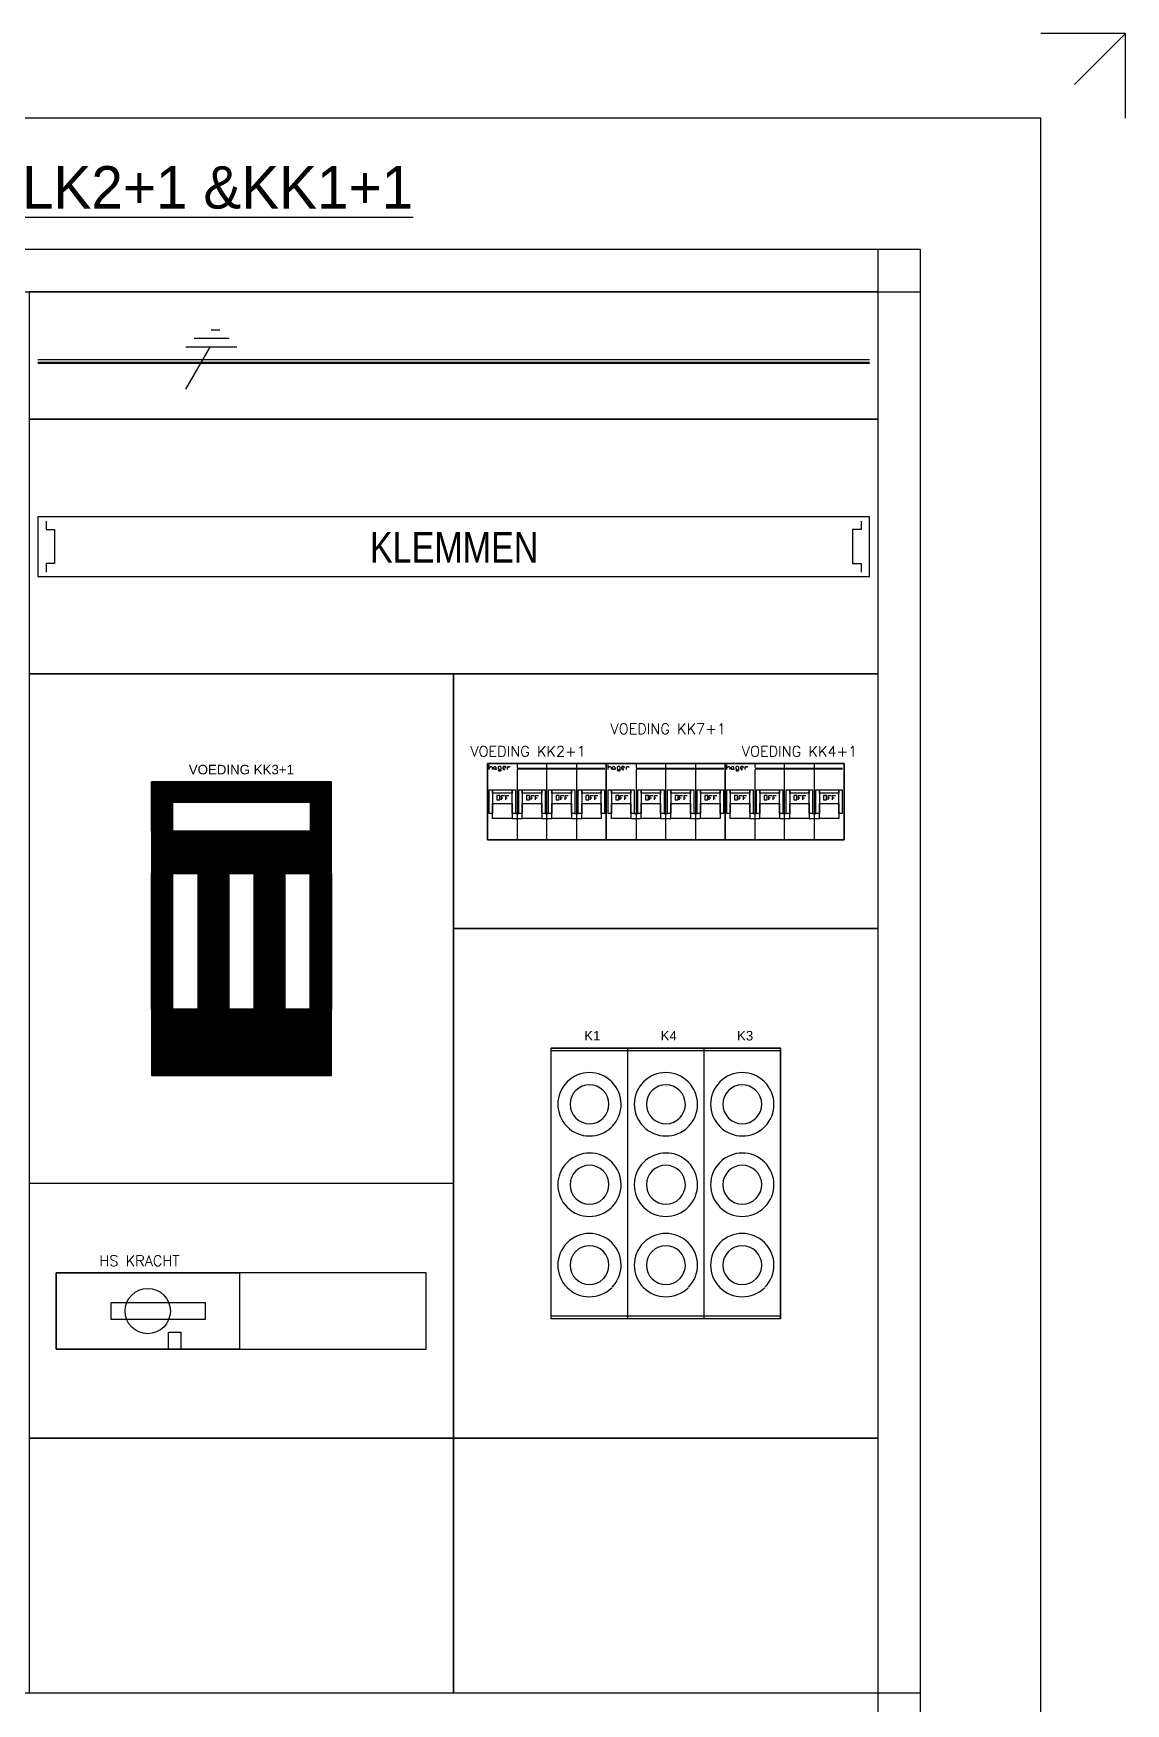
# Model space of a CAD drawing. Header units: millimetres. Extents: x 0 to 420, y 0 to 297.
# Drawn here: x 291.3 to 420, y 100.3 to 297 of the extents above; entities that cross this region are included whole.
import ezdxf
from ezdxf.enums import TextEntityAlignment as Align

# ---------------------------------------------------------------- set-up
doc = ezdxf.new("R2010")
doc.units = ezdxf.units.MM
doc.layers.get('0').update_dxf_attribs({"linetype": 'CONTINUOUS'})
for name, color, linetype in [('00kad018', 1, 'CONTINUOUS'), ('00kad070', 5, 'CONTINUOUS'), ('BL$2----_KADER', 7, 'CONTINUOUS'), ('KAST AANZICHT', 1, 'CONTINUOUS'), ('Kast-aanzicht', 1, 'CONTINUOUS')]:
    doc.layers.add(name, color=color, linetype=linetype)
doc.styles.add('BURO-050', font='BUROFONT.shx', dxfattribs={"height": 5})
doc.styles.add('GREEN', font='txt')
doc.styles.add('NOOTER', font='arial.ttf')
doc.styles.add('ROMANS', font='romans', dxfattribs={"height": 2})

# ---------------------------------------------------------------- blocks, each defined once
blk = doc.blocks.new('a3-windesheim-hor')
at = {"layer": '00kad018', "color": 1}
for p, q in [((420, 297), (410, 297)), ((420, 297), (414, 291)), ((420, 287), (420, 297))]:
    blk.add_line(p, q, dxfattribs=at)
at = {"layer": '00kad070', "color": 5}
for p, q in [((410, 287), (20, 287)), ((410, 10), (410, 287))]:
    blk.add_line(p, q, dxfattribs=at)
blk = doc.blocks.new('HAG09')
at = {"color": 0}
for p, q in [((-52.5, 0), (-52.5, -2.4)), ((-35, -2.4), (-35, 0)), ((-17.5, 0), (-17.5, -2.39)), ((-68.97, -3.5), (-68.97, -0.85)), ((-68.97, -0.85), (-68.97, -0.85)), ((-68.97, -2.62), (-68.09, -1.73)), ((-68.09, -1.73), (-67.64, -1.73)), ((-67.64, -1.73), (-67.2, -2.17)), ((-67.2, -2.17), (-67.2, -3.5)), ((-67.2, -3.5), (-67.2, -3.5)), ((-66.32, -2.17), (-65.88, -1.73)), ((-66.32, -3.06), (-66.32, -2.17)), ((-65.88, -3.5), (-66.32, -3.06)), ((-65.88, -1.73), (-65.43, -1.73)), ((-65.43, -3.5), (-65.88, -3.5)), ((-65.43, -1.73), (-64.99, -2.17)), ((-64.99, -3.06), (-65.43, -3.5)), ((-64.99, -2.17), (-64.99, -3.06)), ((-64.99, -3.06), (-64.55, -3.5)), ((-64.55, -3.5), (-64.55, -3.5)), ((-63.23, -1.73), (-63.67, -2.17)), ((-63.67, -2.17), (-63.67, -3.06)), ((-63.67, -3.06), (-63.23, -3.5)), ((-63.67, -3.94), (-63.23, -4.38)), ((-62.34, -1.73), (-63.23, -1.73)), ((-63.23, -3.5), (-61.9, -3.5)), ((-63.23, -4.38), (-62.34, -4.38)), ((-61.9, -2.17), (-62.34, -1.73)), ((-62.34, -4.38), (-61.9, -3.94)), ((-61.9, -3.94), (-61.9, -2.17)), ((-61.9, -3.5), (-61.9, -3.5)), ((-60.58, -1.73), (-61.02, -2.17)), ((-61.02, -2.17), (-61.02, -3.06)), ((-61.02, -2.62), (-59.69, -2.62)), ((-61.02, -3.06), (-60.58, -3.5)), ((-59.69, -1.73), (-60.58, -1.73)), ((-60.58, -3.5), (-59.69, -3.5)), ((-59.69, -3.5), (-59.7, -3.5)), ((-59.25, -2.17), (-59.69, -1.73)), ((-59.69, -2.62), (-59.25, -2.17)), ((-58.37, -1.73), (-58.37, -3.5)), ((-58.37, -2.62), (-57.48, -1.73)), ((-58.37, -3.5), (-58.37, -3.5)), ((-57.48, -1.73), (-57.04, -1.73)), ((-57.04, -1.73), (-56.6, -2.17)), ((-56.6, -2.17), (-56.6, -2.17)), ((-52.5, -3.6), (-52.5, -45)), ((-35, -45), (-35, -3.6)), ((-17.5, -3.6), (-17.5, -45)), ((-62.71, -18.85), (-64.47, -18.85)), ((-64.47, -18.85), (-64.47, -21.5)), ((-62.71, -21.5), (-62.71, -18.85)), ((-61.82, -21.5), (-61.82, -18.85)), ((-61.82, -18.85), (-60.05, -18.85)), ((-60.05, -18.85), (-60.06, -18.85)), ((-59.17, -21.5), (-59.17, -18.85)), ((-59.17, -18.85), (-57.4, -18.85)), ((-57.4, -18.85), (-57.41, -18.85)), ((-45.22, -18.85), (-46.99, -18.85)), ((-46.99, -18.85), (-46.99, -21.5)), ((-45.22, -21.5), (-45.22, -18.85)), ((-44.34, -21.5), (-44.34, -18.85)), ((-44.34, -18.85), (-42.57, -18.85)), ((-42.57, -18.85), (-42.58, -18.85)), ((-41.69, -21.5), (-41.69, -18.85)), ((-41.69, -18.85), (-39.92, -18.85)), ((-39.92, -18.85), (-39.92, -18.85)), ((-27.74, -18.85), (-29.5, -18.85)), ((-29.5, -18.85), (-29.5, -21.5)), ((-27.74, -21.5), (-27.74, -18.85)), ((-26.85, -21.5), (-26.85, -18.85)), ((-26.85, -18.85), (-25.09, -18.85)), ((-25.09, -18.85), (-25.09, -18.85)), ((-24.2, -21.5), (-24.2, -18.85)), ((-24.2, -18.85), (-22.44, -18.85)), ((-22.44, -18.85), (-22.44, -18.85)), ((-10.25, -18.85), (-12.02, -18.85)), ((-12.02, -18.85), (-12.02, -21.5)), ((-10.25, -21.5), (-10.25, -18.85)), ((-9.37, -21.5), (-9.37, -18.85)), ((-9.37, -18.85), (-7.6, -18.85)), ((-7.6, -18.85), (-7.6, -18.85)), ((-6.72, -21.5), (-6.72, -18.85)), ((-6.72, -18.85), (-4.95, -18.85)), ((-4.95, -18.85), (-4.95, -18.85)), ((-64.47, -21.5), (-64.48, -21.5)), ((-64.47, -21.5), (-62.71, -21.5)), ((-61.82, -20.17), (-60.94, -20.17)), ((-60.94, -20.17), (-60.94, -20.17)), ((-59.17, -20.17), (-58.29, -20.17)), ((-58.29, -20.17), (-58.29, -20.17)), ((-53.5, -29.5), (-51.5, -29.5)), ((-46.99, -21.5), (-45.22, -21.5)), ((-46.99, -21.5), (-46.99, -21.5)), ((-44.34, -20.17), (-43.46, -20.17)), ((-43.46, -20.17), (-43.46, -20.17)), ((-41.69, -20.17), (-40.8, -20.17)), ((-40.8, -20.17), (-40.81, -20.17)), ((-36, -29.5), (-34, -29.5)), ((-29.5, -21.5), (-29.51, -21.5)), ((-29.5, -21.5), (-27.74, -21.5)), ((-26.85, -20.17), (-25.97, -20.17)), ((-25.97, -20.17), (-25.97, -20.17)), ((-24.2, -20.17), (-23.32, -20.17)), ((-23.32, -20.17), (-23.32, -20.17)), ((-18.5, -29.5), (-16.5, -29.5)), ((-12.02, -21.5), (-10.25, -21.5)), ((-12.02, -21.5), (-12.02, -21.5)), ((-9.37, -20.17), (-8.48, -20.17)), ((-8.48, -20.17), (-8.49, -20.17)), ((-6.72, -20.17), (-5.83, -20.17)), ((-5.83, -20.17), (-5.84, -20.17)), ((-55.5, -32.5), (-49.5, -32.5)), ((-38, -32.5), (-32, -32.5)), ((-20.5, -32.5), (-14.5, -32.5))]:
    blk.add_line(p, q, dxfattribs=at)
for points in [[(-70, -45), (-70, 0), (0, 0), (0, -45)], [(-69, -29.5), (-69, -15.5), (-67, -15.5), (-67, -29.5)], [(-67, -17.5), (-67, -15.5), (-55.5, -15.5), (-55.5, -17.5)], [(-55.5, -29.5), (-55.5, -15.5), (-53.5, -15.5), (-53.5, -29.5)], [(-51.5, -29.5), (-51.5, -15.5), (-49.5, -15.5), (-49.5, -29.5)], [(-49.5, -17.5), (-49.5, -15.5), (-38, -15.5), (-38, -17.5)], [(-38, -29.5), (-38, -15.5), (-36, -15.5), (-36, -29.5)], [(-34, -29.5), (-34, -15.5), (-32, -15.5), (-32, -29.5)], [(-32, -17.5), (-32, -15.5), (-20.5, -15.5), (-20.5, -17.5)], [(-20.5, -29.5), (-20.5, -15.5), (-18.5, -15.5), (-18.5, -29.5)], [(-16.5, -29.5), (-16.5, -15.5), (-14.5, -15.5), (-14.5, -29.5)], [(-14.5, -17.5), (-14.5, -15.5), (-3, -15.5), (-3, -17.5)], [(-3, -29.5), (-3, -15.5), (-1, -15.5), (-1, -29.5)], [(-67, -32.5), (-67, -23.5), (-55.5, -23.5), (-55.5, -32.5)], [(-49.5, -32.5), (-49.5, -23.5), (-38, -23.5), (-38, -32.5)], [(-32, -32.5), (-32, -23.5), (-20.5, -23.5), (-20.5, -32.5)], [(-14.5, -32.5), (-14.5, -23.5), (-3, -23.5), (-3, -32.5)]]:
    blk.add_lwpolyline(points, close=True, dxfattribs=at)
at = {"color": 0, "const_width": 1.2}
blk.add_lwpolyline([(-52.5, -3), (-0.7, -3)], dxfattribs=at)
blk = doc.blocks.new('1314_162')
at = {"color": 0}
for p, q in [((-108, -45.000002), (-108, 0)), ((-108, 0), (0, 0)), ((0, 0), (0, -45.000002)), ((-75.646004, -17.457199), (-20.184304, -17.457199)), ((-75.646004, -27.5427), (-75.646004, -17.457199)), ((-20.184304, -17.457199), (-20.184304, -27.5427)), ((-20.184304, -27.5427), (-75.646004, -27.5427)), ((-41.889199, -45.000002), (-41.889199, -35.001402)), ((-41.889199, -35.001402), (-34.598603, -35.001402)), ((-34.598603, -35.001402), (-34.598603, -45.000002)), ((0, -45.000002), (-108, -45.000002)), ((-34.598603, -45.000002), (-41.889199, -45.000002))]:
    blk.add_line(p, q, dxfattribs=at)
blk.add_circle((-54.0998, -22.5), 13.336895, dxfattribs=at)

msp = doc.modelspace()

# ---------------------------------------------------------------- linework, layer by layer
at = {"layer": 'KAST AANZICHT', "color": 1, "linetype": 'Continuous'}
for p, q in [((395.85, 271.55), (185.85, 271.55)), ((390.85, 96.55), (390.85, 271.55)), ((395.85, 96.55), (395.85, 271.55)), ((185.85, 266.55), (395.85, 266.55)), ((312.29, 262.09), (313.29, 262.09)), ((309.29, 255.09), (312.21, 260.13)), ((309.29, 260.09), (315.29, 260.09)), ((310.29, 261.09), (314.41, 261.09)), ((389.85, 258.57), (291.85, 258.57)), ((389.85, 258.23), (291.85, 258.23)), ((389.85, 258.13), (291.85, 258.13)), ((292.85, 239.55), (292.85, 238.55)), ((292.85, 238.55), (293.85, 238.55)), ((293.85, 238.55), (293.85, 234.55)), ((388.85, 238.55), (387.85, 238.55)), ((387.85, 238.55), (387.85, 234.55)), ((388.85, 239.55), (388.85, 238.55)), ((293.85, 234.55), (292.85, 234.55)), ((292.85, 234.55), (292.85, 233.55)), ((387.85, 234.55), (388.85, 234.55)), ((388.85, 234.55), (388.85, 233.55)), ((185.85, 101.55), (395.85, 101.55))]:
    msp.add_line(p, q, dxfattribs=at)
at = {"layer": 'KAST AANZICHT', "linetype": 'Continuous'}
for p, q in [((307.75, 208.85), (305.25, 208.85)), ((307.75, 208.75), (305.25, 208.75)), ((307.75, 208.65), (305.25, 208.65)), ((307.75, 208.55), (305.25, 208.55)), ((323.95, 208.85), (307.75, 208.85)), ((323.95, 208.75), (307.75, 208.75)), ((323.95, 208.65), (307.75, 208.65)), ((323.95, 208.55), (307.75, 208.55)), ((323.95, 208.85), (323.95, 206.45)), ((326.45, 208.75), (323.95, 208.75)), ((326.45, 208.65), (323.95, 208.65)), ((326.45, 208.55), (323.95, 208.55)), ((307.75, 208.45), (305.25, 208.45)), ((307.75, 208.35), (305.25, 208.35)), ((307.75, 208.25), (305.25, 208.25)), ((307.75, 208.15), (305.25, 208.15)), ((307.75, 208.05), (305.25, 208.05)), ((307.75, 207.95), (305.25, 207.95)), ((307.75, 207.85), (305.25, 207.85)), ((307.75, 207.75), (305.25, 207.75)), ((307.75, 207.65), (305.25, 207.65)), ((307.75, 207.55), (305.25, 207.55)), ((307.75, 207.45), (305.25, 207.45)), ((307.75, 207.35), (305.25, 207.35)), ((307.75, 207.25), (305.25, 207.25)), ((307.75, 207.15), (305.25, 207.15)), ((307.75, 207.05), (305.25, 207.05)), ((307.75, 206.95), (305.25, 206.95)), ((307.75, 206.85), (305.25, 206.85)), ((307.75, 206.75), (305.25, 206.75)), ((307.75, 206.65), (305.25, 206.65)), ((323.95, 208.45), (307.75, 208.45)), ((323.95, 208.35), (307.75, 208.35)), ((323.95, 208.25), (307.75, 208.25)), ((323.95, 208.15), (307.75, 208.15)), ((323.95, 208.05), (307.75, 208.05)), ((323.95, 207.95), (307.75, 207.95)), ((323.95, 207.85), (307.75, 207.85)), ((323.95, 207.75), (307.75, 207.75)), ((323.95, 207.65), (307.75, 207.65)), ((323.95, 207.55), (307.75, 207.55)), ((323.95, 207.45), (307.75, 207.45)), ((323.95, 207.35), (307.75, 207.35)), ((323.95, 207.25), (307.75, 207.25)), ((323.95, 207.15), (307.75, 207.15)), ((323.95, 207.05), (307.75, 207.05)), ((323.95, 206.95), (307.75, 206.95)), ((323.95, 206.85), (307.75, 206.85)), ((323.95, 206.75), (307.75, 206.75)), ((323.95, 206.65), (307.75, 206.65)), ((326.45, 208.45), (323.95, 208.45)), ((326.45, 208.35), (323.95, 208.35)), ((326.45, 208.25), (323.95, 208.25)), ((326.45, 208.15), (323.95, 208.15)), ((326.45, 208.05), (323.95, 208.05)), ((326.45, 207.95), (323.95, 207.95)), ((326.45, 207.85), (323.95, 207.85)), ((326.45, 207.75), (323.95, 207.75)), ((326.45, 207.65), (323.95, 207.65)), ((326.45, 207.55), (323.95, 207.55)), ((326.45, 207.45), (323.95, 207.45)), ((326.45, 207.35), (323.95, 207.35)), ((326.45, 207.25), (323.95, 207.25)), ((326.45, 207.15), (323.95, 207.15)), ((326.45, 207.05), (323.95, 207.05)), ((326.45, 206.95), (323.95, 206.95)), ((326.45, 206.85), (323.95, 206.85)), ((326.45, 206.75), (323.95, 206.75)), ((326.45, 206.65), (323.95, 206.65)), ((307.75, 206.55), (305.25, 206.55)), ((307.75, 206.45), (305.25, 206.45)), ((307.75, 206.35), (305.25, 206.35)), ((307.75, 206.25), (305.25, 206.25)), ((307.75, 206.15), (305.25, 206.15)), ((307.75, 206.05), (305.25, 206.05)), ((307.75, 205.95), (305.25, 205.95)), ((307.75, 205.85), (305.25, 205.85)), ((307.75, 205.75), (305.25, 205.75)), ((307.75, 205.65), (305.25, 205.65)), ((307.75, 205.55), (305.25, 205.55)), ((307.75, 205.45), (305.25, 205.45)), ((307.75, 205.35), (305.25, 205.35)), ((307.75, 205.25), (305.25, 205.25)), ((307.75, 205.15), (305.25, 205.15)), ((307.75, 205.05), (305.25, 205.05)), ((307.75, 204.95), (305.25, 204.95)), ((307.75, 204.85), (305.25, 204.85)), ((307.75, 204.75), (305.25, 204.75)), ((307.75, 204.65), (305.25, 204.65)), ((323.95, 206.55), (307.75, 206.55)), ((326.45, 206.55), (323.95, 206.55)), ((326.45, 206.45), (323.95, 206.45)), ((326.45, 206.35), (323.95, 206.35)), ((326.45, 206.25), (323.95, 206.25)), ((326.45, 206.15), (323.95, 206.15)), ((326.45, 206.05), (323.95, 206.05)), ((326.45, 205.95), (323.95, 205.95)), ((326.45, 205.85), (323.95, 205.85)), ((326.45, 205.75), (323.95, 205.75)), ((326.45, 205.65), (323.95, 205.65)), ((326.45, 205.55), (323.95, 205.55)), ((326.45, 205.45), (323.95, 205.45)), ((326.45, 205.35), (323.95, 205.35)), ((326.45, 205.25), (323.95, 205.25)), ((326.45, 205.15), (323.95, 205.15)), ((326.45, 205.05), (323.95, 205.05)), ((326.45, 204.95), (323.95, 204.95)), ((326.45, 204.85), (323.95, 204.85)), ((326.45, 204.75), (323.95, 204.75)), ((326.45, 204.65), (323.95, 204.65)), ((307.75, 204.55), (305.25, 204.55)), ((307.75, 204.45), (305.25, 204.45)), ((307.75, 204.35), (305.25, 204.35)), ((307.75, 204.25), (305.25, 204.25)), ((307.75, 204.15), (305.25, 204.15)), ((307.75, 204.05), (305.25, 204.05)), ((307.75, 203.95), (305.25, 203.95)), ((307.75, 203.85), (305.25, 203.85)), ((307.75, 203.75), (305.25, 203.75)), ((307.75, 203.65), (305.25, 203.65)), ((307.75, 203.55), (305.25, 203.55)), ((307.75, 203.45), (305.25, 203.45)), ((307.75, 203.35), (305.25, 203.35)), ((307.75, 203.25), (305.25, 203.25)), ((307.75, 203.15), (305.25, 203.15)), ((326.45, 202.95), (305.25, 202.95)), ((326.45, 202.85), (305.25, 202.85)), ((326.45, 202.75), (305.25, 202.75)), ((326.45, 202.65), (305.25, 202.65)), ((326.45, 204.55), (323.95, 204.55)), ((326.45, 204.45), (323.95, 204.45)), ((326.45, 204.35), (323.95, 204.35)), ((326.45, 204.25), (323.95, 204.25)), ((326.45, 204.15), (323.95, 204.15)), ((326.45, 204.05), (323.95, 204.05)), ((326.45, 203.95), (323.95, 203.95)), ((326.45, 203.85), (323.95, 203.85)), ((326.45, 203.75), (323.95, 203.75)), ((326.45, 203.65), (323.95, 203.65)), ((326.45, 203.55), (323.95, 203.55)), ((326.45, 203.45), (323.95, 203.45)), ((326.45, 203.35), (323.95, 203.35)), ((326.45, 203.25), (323.95, 203.25)), ((326.45, 203.15), (323.95, 203.15)), ((326.45, 203.05), (323.95, 203.05)), ((326.45, 203.05), (323.95, 203.05)), ((326.45, 198.05), (326.45, 203.05)), ((326.45, 202.55), (305.25, 202.55)), ((326.45, 202.45), (305.25, 202.45)), ((326.45, 202.35), (305.25, 202.35)), ((326.45, 202.25), (305.25, 202.25)), ((326.45, 202.15), (305.25, 202.15)), ((326.45, 202.05), (305.25, 202.05)), ((326.45, 201.95), (305.25, 201.95)), ((326.45, 201.85), (305.25, 201.85)), ((326.45, 201.75), (305.25, 201.75)), ((326.45, 201.65), (305.25, 201.65)), ((326.45, 201.55), (305.25, 201.55)), ((326.45, 201.45), (305.25, 201.45)), ((326.45, 201.35), (305.25, 201.35)), ((326.45, 201.25), (305.25, 201.25)), ((326.45, 201.15), (305.25, 201.15)), ((326.45, 201.05), (305.25, 201.05)), ((326.45, 200.95), (305.25, 200.95)), ((326.45, 200.85), (305.25, 200.85)), ((326.45, 200.75), (305.25, 200.75)), ((326.45, 200.65), (305.25, 200.65)), ((326.45, 200.55), (305.25, 200.55)), ((326.45, 200.45), (305.25, 200.45)), ((326.45, 200.35), (305.25, 200.35)), ((326.45, 200.25), (305.25, 200.25)), ((326.45, 200.15), (305.25, 200.15)), ((326.45, 200.05), (305.25, 200.05)), ((326.45, 199.95), (305.25, 199.95)), ((326.45, 199.85), (305.25, 199.85)), ((326.45, 199.75), (305.25, 199.75)), ((326.45, 199.65), (305.25, 199.65)), ((326.45, 199.55), (305.25, 199.55)), ((326.45, 199.45), (305.25, 199.45)), ((326.45, 199.35), (305.25, 199.35)), ((326.45, 199.25), (305.25, 199.25)), ((326.45, 199.15), (305.25, 199.15)), ((326.45, 199.05), (305.25, 199.05)), ((326.45, 198.95), (305.25, 198.95)), ((326.45, 198.85), (305.25, 198.85)), ((326.45, 198.75), (305.25, 198.75)), ((326.45, 198.65), (305.25, 198.65)), ((326.45, 198.55), (305.25, 198.55)), ((326.45, 198.45), (305.25, 198.45)), ((326.45, 198.35), (305.25, 198.35)), ((326.45, 198.25), (305.25, 198.25)), ((326.45, 198.15), (305.25, 198.15)), ((326.45, 198.05), (305.25, 198.05)), ((307.75, 198.05), (305.25, 198.05)), ((307.75, 197.95), (305.25, 197.95)), ((307.75, 197.85), (305.25, 197.85)), ((307.75, 197.75), (305.25, 197.75)), ((307.75, 197.65), (305.25, 197.65)), ((307.75, 197.55), (305.25, 197.55)), ((307.75, 197.45), (305.25, 197.45)), ((307.75, 197.35), (305.25, 197.35)), ((307.75, 197.25), (305.25, 197.25)), ((307.75, 197.15), (305.25, 197.15)), ((307.75, 197.05), (305.25, 197.05)), ((307.75, 196.95), (305.25, 196.95)), ((307.75, 196.85), (305.25, 196.85)), ((307.75, 196.75), (305.25, 196.75)), ((307.75, 182.05), (307.75, 198.05)), ((314.35, 198.05), (310.75, 198.05)), ((310.75, 198.05), (314.35, 198.05)), ((314.35, 197.95), (310.75, 197.95)), ((314.35, 197.85), (310.75, 197.85)), ((314.35, 197.75), (310.75, 197.75)), ((314.35, 197.65), (310.75, 197.65)), ((314.35, 197.55), (310.75, 197.55)), ((314.35, 197.45), (310.75, 197.45)), ((314.35, 197.35), (310.75, 197.35)), ((314.35, 197.25), (310.75, 197.25)), ((314.35, 197.15), (310.75, 197.15)), ((314.35, 197.05), (310.75, 197.05)), ((314.35, 196.95), (310.75, 196.95)), ((314.35, 196.85), (310.75, 196.85)), ((314.35, 196.75), (310.75, 196.75)), ((314.35, 182.05), (314.35, 198.05)), ((314.35, 198.05), (326.45, 198.05)), ((317.35, 198.05), (317.35, 182.05)), ((320.95, 198.05), (317.35, 198.05)), ((320.95, 197.95), (317.35, 197.95)), ((320.95, 197.85), (317.35, 197.85)), ((320.95, 197.75), (317.35, 197.75)), ((320.95, 197.65), (317.35, 197.65)), ((320.95, 197.55), (317.35, 197.55)), ((320.95, 197.45), (317.35, 197.45)), ((320.95, 197.35), (317.35, 197.35)), ((320.95, 197.25), (317.35, 197.25)), ((320.95, 197.15), (317.35, 197.15)), ((320.95, 197.05), (317.35, 197.05)), ((320.95, 196.95), (317.35, 196.95)), ((320.95, 196.85), (317.35, 196.85)), ((320.95, 196.75), (317.35, 196.75)), ((323.95, 198.05), (323.95, 182.05)), ((326.45, 198.05), (323.95, 198.05)), ((326.45, 197.95), (323.95, 197.95)), ((326.45, 197.85), (323.95, 197.85)), ((326.45, 197.75), (323.95, 197.75)), ((326.45, 197.65), (323.95, 197.65)), ((326.45, 197.55), (323.95, 197.55)), ((326.45, 197.45), (323.95, 197.45)), ((326.45, 197.35), (323.95, 197.35)), ((326.45, 197.25), (323.95, 197.25)), ((326.45, 197.15), (323.95, 197.15)), ((326.45, 197.05), (323.95, 197.05)), ((326.45, 196.95), (323.95, 196.95)), ((326.45, 196.85), (323.95, 196.85)), ((326.45, 196.75), (323.95, 196.75)), ((307.75, 196.65), (305.25, 196.65)), ((307.75, 196.55), (305.25, 196.55)), ((307.75, 196.45), (305.25, 196.45)), ((307.75, 196.35), (305.25, 196.35)), ((307.75, 196.25), (305.25, 196.25)), ((307.75, 196.15), (305.25, 196.15)), ((307.75, 196.05), (305.25, 196.05)), ((307.75, 195.95), (305.25, 195.95)), ((307.75, 195.85), (305.25, 195.85)), ((307.75, 195.75), (305.25, 195.75)), ((307.75, 195.65), (305.25, 195.65)), ((307.75, 195.55), (305.25, 195.55)), ((307.75, 195.45), (305.25, 195.45)), ((307.75, 195.35), (305.25, 195.35)), ((307.75, 195.25), (305.25, 195.25)), ((307.75, 195.15), (305.25, 195.15)), ((307.75, 195.05), (305.25, 195.05)), ((307.75, 194.95), (305.25, 194.95)), ((307.75, 194.85), (305.25, 194.85)), ((314.35, 196.65), (310.75, 196.65)), ((314.35, 196.55), (310.75, 196.55)), ((314.35, 196.45), (310.75, 196.45)), ((314.35, 196.35), (310.75, 196.35)), ((314.35, 196.25), (310.75, 196.25)), ((314.35, 196.15), (310.75, 196.15)), ((314.35, 196.05), (310.75, 196.05)), ((314.35, 195.95), (310.75, 195.95)), ((314.35, 195.85), (310.75, 195.85)), ((314.35, 195.75), (310.75, 195.75)), ((314.35, 195.65), (310.75, 195.65)), ((314.35, 195.55), (310.75, 195.55)), ((314.35, 195.45), (310.75, 195.45)), ((314.35, 195.35), (310.75, 195.35)), ((314.35, 195.25), (310.75, 195.25)), ((314.35, 195.15), (310.75, 195.15)), ((314.35, 195.05), (310.75, 195.05)), ((314.35, 194.95), (310.75, 194.95)), ((314.35, 194.85), (310.75, 194.85)), ((320.95, 196.65), (317.35, 196.65)), ((320.95, 196.55), (317.35, 196.55)), ((320.95, 196.45), (317.35, 196.45)), ((320.95, 196.35), (317.35, 196.35)), ((320.95, 196.25), (317.35, 196.25)), ((320.95, 196.15), (317.35, 196.15)), ((320.95, 196.05), (317.35, 196.05)), ((320.95, 195.95), (317.35, 195.95)), ((320.95, 195.85), (317.35, 195.85)), ((320.95, 195.75), (317.35, 195.75)), ((320.95, 195.65), (317.35, 195.65)), ((320.95, 195.55), (317.35, 195.55)), ((320.95, 195.45), (317.35, 195.45)), ((320.95, 195.35), (317.35, 195.35)), ((320.95, 195.25), (317.35, 195.25)), ((320.95, 195.15), (317.35, 195.15)), ((320.95, 195.05), (317.35, 195.05)), ((320.95, 194.95), (317.35, 194.95)), ((320.95, 194.85), (317.35, 194.85)), ((326.45, 196.65), (323.95, 196.65)), ((326.45, 196.55), (323.95, 196.55)), ((326.45, 196.45), (323.95, 196.45)), ((326.45, 196.35), (323.95, 196.35)), ((326.45, 196.25), (323.95, 196.25)), ((326.45, 196.15), (323.95, 196.15)), ((326.45, 196.05), (323.95, 196.05)), ((326.45, 195.95), (323.95, 195.95)), ((326.45, 195.85), (323.95, 195.85)), ((326.45, 195.75), (323.95, 195.75)), ((326.45, 195.65), (323.95, 195.65)), ((326.45, 195.55), (323.95, 195.55)), ((326.45, 195.45), (323.95, 195.45)), ((326.45, 195.35), (323.95, 195.35)), ((326.45, 195.25), (323.95, 195.25)), ((326.45, 195.15), (323.95, 195.15)), ((326.45, 195.05), (323.95, 195.05)), ((326.45, 194.95), (323.95, 194.95)), ((326.45, 194.85), (323.95, 194.85)), ((307.75, 194.75), (305.25, 194.75)), ((307.75, 194.65), (305.25, 194.65)), ((307.75, 194.55), (305.25, 194.55)), ((307.75, 194.45), (305.25, 194.45)), ((307.75, 194.35), (305.25, 194.35)), ((307.75, 194.25), (305.25, 194.25)), ((307.75, 194.15), (305.25, 194.15)), ((307.75, 194.05), (305.25, 194.05)), ((307.75, 193.95), (305.25, 193.95)), ((307.75, 193.85), (305.25, 193.85)), ((307.75, 193.75), (305.25, 193.75)), ((307.75, 193.65), (305.25, 193.65)), ((307.75, 193.55), (305.25, 193.55)), ((307.75, 193.45), (305.25, 193.45)), ((307.75, 193.35), (305.25, 193.35)), ((307.75, 193.25), (305.25, 193.25)), ((307.75, 193.15), (305.25, 193.15)), ((307.75, 193.05), (305.25, 193.05)), ((307.75, 192.95), (305.25, 192.95)), ((307.75, 192.85), (305.25, 192.85)), ((314.35, 194.75), (310.75, 194.75)), ((314.35, 194.65), (310.75, 194.65)), ((314.35, 194.55), (310.75, 194.55)), ((314.35, 194.45), (310.75, 194.45)), ((314.35, 194.35), (310.75, 194.35)), ((314.35, 194.25), (310.75, 194.25)), ((314.35, 194.15), (310.75, 194.15)), ((314.35, 194.05), (310.75, 194.05)), ((314.35, 193.95), (310.75, 193.95)), ((314.35, 193.85), (310.75, 193.85)), ((314.35, 193.75), (310.75, 193.75)), ((314.35, 193.65), (310.75, 193.65)), ((314.35, 193.55), (310.75, 193.55)), ((314.35, 193.45), (310.75, 193.45)), ((314.35, 193.35), (310.75, 193.35)), ((314.35, 193.25), (310.75, 193.25)), ((314.35, 193.15), (310.75, 193.15)), ((314.35, 193.05), (310.75, 193.05)), ((314.35, 192.95), (310.75, 192.95)), ((314.35, 192.85), (310.75, 192.85)), ((320.95, 194.75), (317.35, 194.75)), ((320.95, 194.65), (317.35, 194.65)), ((320.95, 194.55), (317.35, 194.55)), ((320.95, 194.45), (317.35, 194.45)), ((320.95, 194.35), (317.35, 194.35)), ((320.95, 194.25), (317.35, 194.25)), ((320.95, 194.15), (317.35, 194.15)), ((320.95, 194.05), (317.35, 194.05)), ((320.95, 193.95), (317.35, 193.95)), ((320.95, 193.85), (317.35, 193.85)), ((320.95, 193.75), (317.35, 193.75)), ((320.95, 193.65), (317.35, 193.65)), ((320.95, 193.55), (317.35, 193.55)), ((320.95, 193.45), (317.35, 193.45)), ((320.95, 193.35), (317.35, 193.35)), ((320.95, 193.25), (317.35, 193.25)), ((320.95, 193.15), (317.35, 193.15)), ((320.95, 193.05), (317.35, 193.05)), ((320.95, 192.95), (317.35, 192.95)), ((320.95, 192.85), (317.35, 192.85)), ((326.45, 194.75), (323.95, 194.75)), ((326.45, 194.65), (323.95, 194.65)), ((326.45, 194.55), (323.95, 194.55)), ((326.45, 194.45), (323.95, 194.45)), ((326.45, 194.35), (323.95, 194.35)), ((326.45, 194.25), (323.95, 194.25)), ((326.45, 194.15), (323.95, 194.15)), ((326.45, 194.05), (323.95, 194.05)), ((326.45, 193.95), (323.95, 193.95)), ((326.45, 193.85), (323.95, 193.85)), ((326.45, 193.75), (323.95, 193.75)), ((326.45, 193.65), (323.95, 193.65)), ((326.45, 193.55), (323.95, 193.55)), ((326.45, 193.45), (323.95, 193.45)), ((326.45, 193.35), (323.95, 193.35)), ((326.45, 193.25), (323.95, 193.25)), ((326.45, 193.15), (323.95, 193.15)), ((326.45, 193.05), (323.95, 193.05)), ((326.45, 192.95), (323.95, 192.95)), ((326.45, 192.85), (323.95, 192.85)), ((307.75, 192.75), (305.25, 192.75)), ((307.75, 192.65), (305.25, 192.65)), ((307.75, 192.55), (305.25, 192.55)), ((307.75, 192.45), (305.25, 192.45)), ((307.75, 192.35), (305.25, 192.35)), ((307.75, 192.25), (305.25, 192.25)), ((307.75, 192.15), (305.25, 192.15)), ((307.75, 192.05), (305.25, 192.05)), ((307.75, 191.95), (305.25, 191.95)), ((307.75, 191.85), (305.25, 191.85)), ((307.75, 191.75), (305.25, 191.75)), ((307.75, 191.65), (305.25, 191.65)), ((307.75, 191.55), (305.25, 191.55)), ((307.75, 191.45), (305.25, 191.45)), ((307.75, 191.35), (305.25, 191.35)), ((307.75, 191.25), (305.25, 191.25)), ((307.75, 191.15), (305.25, 191.15)), ((307.75, 191.05), (305.25, 191.05)), ((307.75, 190.95), (305.25, 190.95)), ((307.75, 190.85), (305.25, 190.85)), ((314.35, 192.75), (310.75, 192.75)), ((314.35, 192.65), (310.75, 192.65)), ((314.35, 192.55), (310.75, 192.55)), ((314.35, 192.45), (310.75, 192.45)), ((314.35, 192.35), (310.75, 192.35)), ((314.35, 192.25), (310.75, 192.25)), ((314.35, 192.15), (310.75, 192.15)), ((314.35, 192.05), (310.75, 192.05)), ((314.35, 191.95), (310.75, 191.95)), ((314.35, 191.85), (310.75, 191.85)), ((314.35, 191.75), (310.75, 191.75)), ((314.35, 191.65), (310.75, 191.65)), ((314.35, 191.55), (310.75, 191.55)), ((314.35, 191.45), (310.75, 191.45)), ((314.35, 191.35), (310.75, 191.35)), ((314.35, 191.25), (310.75, 191.25)), ((314.35, 191.15), (310.75, 191.15)), ((314.35, 191.05), (310.75, 191.05)), ((314.35, 190.95), (310.75, 190.95)), ((314.35, 190.85), (310.75, 190.85)), ((320.95, 192.75), (317.35, 192.75)), ((320.95, 192.65), (317.35, 192.65)), ((320.95, 192.55), (317.35, 192.55)), ((320.95, 192.45), (317.35, 192.45)), ((320.95, 192.35), (317.35, 192.35)), ((320.95, 192.25), (317.35, 192.25)), ((320.95, 192.15), (317.35, 192.15)), ((320.95, 192.05), (317.35, 192.05)), ((320.95, 191.95), (317.35, 191.95)), ((320.95, 191.85), (317.35, 191.85)), ((320.95, 191.75), (317.35, 191.75)), ((320.95, 191.65), (317.35, 191.65)), ((320.95, 191.55), (317.35, 191.55)), ((320.95, 191.45), (317.35, 191.45)), ((320.95, 191.35), (317.35, 191.35)), ((320.95, 191.25), (317.35, 191.25)), ((320.95, 191.15), (317.35, 191.15)), ((320.95, 191.05), (317.35, 191.05)), ((320.95, 190.95), (317.35, 190.95)), ((320.95, 190.85), (317.35, 190.85)), ((326.45, 192.75), (323.95, 192.75)), ((326.45, 192.65), (323.95, 192.65)), ((326.45, 192.55), (323.95, 192.55)), ((326.45, 192.45), (323.95, 192.45)), ((326.45, 192.35), (323.95, 192.35)), ((326.45, 192.25), (323.95, 192.25)), ((326.45, 192.15), (323.95, 192.15)), ((326.45, 192.05), (323.95, 192.05)), ((326.45, 191.95), (323.95, 191.95)), ((326.45, 191.85), (323.95, 191.85)), ((326.45, 191.75), (323.95, 191.75)), ((326.45, 191.65), (323.95, 191.65)), ((326.45, 191.55), (323.95, 191.55)), ((326.45, 191.45), (323.95, 191.45)), ((326.45, 191.35), (323.95, 191.35)), ((326.45, 191.25), (323.95, 191.25)), ((326.45, 191.15), (323.95, 191.15)), ((326.45, 191.05), (323.95, 191.05)), ((326.45, 190.95), (323.95, 190.95)), ((326.45, 190.85), (323.95, 190.85)), ((307.75, 190.75), (305.25, 190.75)), ((307.75, 190.65), (305.25, 190.65)), ((307.75, 190.55), (305.25, 190.55)), ((307.75, 190.45), (305.25, 190.45)), ((307.75, 190.35), (305.25, 190.35)), ((307.75, 190.25), (305.25, 190.25)), ((307.75, 190.15), (305.25, 190.15)), ((307.75, 190.05), (305.25, 190.05)), ((307.75, 189.95), (305.25, 189.95)), ((307.75, 189.85), (305.25, 189.85)), ((307.75, 189.75), (305.25, 189.75)), ((307.75, 189.65), (305.25, 189.65)), ((307.75, 189.55), (305.25, 189.55)), ((307.75, 189.45), (305.25, 189.45)), ((307.75, 189.35), (305.25, 189.35)), ((307.75, 189.25), (305.25, 189.25)), ((307.75, 189.15), (305.25, 189.15)), ((307.75, 189.05), (305.25, 189.05)), ((307.75, 188.95), (305.25, 188.95)), ((314.35, 190.75), (310.75, 190.75)), ((314.35, 190.65), (310.75, 190.65)), ((314.35, 190.55), (310.75, 190.55)), ((314.35, 190.45), (310.75, 190.45)), ((314.35, 190.35), (310.75, 190.35)), ((314.35, 190.25), (310.75, 190.25)), ((314.35, 190.15), (310.75, 190.15)), ((314.35, 190.05), (310.75, 190.05)), ((314.35, 189.95), (310.75, 189.95)), ((314.35, 189.85), (310.75, 189.85)), ((314.35, 189.75), (310.75, 189.75)), ((314.35, 189.65), (310.75, 189.65)), ((314.35, 189.55), (310.75, 189.55)), ((314.35, 189.45), (310.75, 189.45)), ((314.35, 189.35), (310.75, 189.35)), ((314.35, 189.25), (310.75, 189.25)), ((314.35, 189.15), (310.75, 189.15)), ((314.35, 189.05), (310.75, 189.05)), ((314.35, 188.95), (310.75, 188.95)), ((320.95, 190.75), (317.35, 190.75)), ((320.95, 190.65), (317.35, 190.65)), ((320.95, 190.55), (317.35, 190.55)), ((320.95, 190.45), (317.35, 190.45)), ((320.95, 190.35), (317.35, 190.35)), ((320.95, 190.25), (317.35, 190.25)), ((320.95, 190.15), (317.35, 190.15)), ((320.95, 190.05), (317.35, 190.05)), ((320.95, 189.95), (317.35, 189.95)), ((320.95, 189.85), (317.35, 189.85)), ((320.95, 189.75), (317.35, 189.75)), ((320.95, 189.65), (317.35, 189.65)), ((320.95, 189.55), (317.35, 189.55)), ((320.95, 189.45), (317.35, 189.45)), ((320.95, 189.35), (317.35, 189.35)), ((320.95, 189.25), (317.35, 189.25)), ((320.95, 189.15), (317.35, 189.15)), ((320.95, 189.05), (317.35, 189.05)), ((320.95, 188.95), (317.35, 188.95)), ((326.45, 190.75), (323.95, 190.75)), ((326.45, 190.65), (323.95, 190.65)), ((326.45, 190.55), (323.95, 190.55)), ((326.45, 190.45), (323.95, 190.45)), ((326.45, 190.35), (323.95, 190.35)), ((326.45, 190.25), (323.95, 190.25)), ((326.45, 190.15), (323.95, 190.15)), ((326.45, 190.05), (323.95, 190.05)), ((326.45, 189.95), (323.95, 189.95)), ((326.45, 189.85), (323.95, 189.85)), ((326.45, 189.75), (323.95, 189.75)), ((326.45, 189.65), (323.95, 189.65)), ((326.45, 189.55), (323.95, 189.55)), ((326.45, 189.45), (323.95, 189.45)), ((326.45, 189.35), (323.95, 189.35)), ((326.45, 189.25), (323.95, 189.25)), ((326.45, 189.15), (323.95, 189.15)), ((326.45, 189.05), (323.95, 189.05)), ((326.45, 188.95), (323.95, 188.95)), ((307.75, 188.85), (305.25, 188.85)), ((307.75, 188.75), (305.25, 188.75)), ((307.75, 188.65), (305.25, 188.65)), ((307.75, 188.55), (305.25, 188.55)), ((307.75, 188.45), (305.25, 188.45)), ((307.75, 188.35), (305.25, 188.35)), ((307.75, 188.25), (305.25, 188.25)), ((307.75, 188.15), (305.25, 188.15)), ((307.75, 188.05), (305.25, 188.05)), ((307.75, 187.95), (305.25, 187.95)), ((307.75, 187.85), (305.25, 187.85)), ((307.75, 187.75), (305.25, 187.75)), ((307.75, 187.65), (305.25, 187.65)), ((307.75, 187.55), (305.25, 187.55)), ((307.75, 187.45), (305.25, 187.45)), ((307.75, 187.35), (305.25, 187.35)), ((307.75, 187.25), (305.25, 187.25)), ((307.75, 187.15), (305.25, 187.15)), ((307.75, 187.05), (305.25, 187.05)), ((307.75, 186.95), (305.25, 186.95)), ((314.35, 188.85), (310.75, 188.85)), ((314.35, 188.75), (310.75, 188.75)), ((314.35, 188.65), (310.75, 188.65)), ((314.35, 188.55), (310.75, 188.55)), ((314.35, 188.45), (310.75, 188.45)), ((314.35, 188.35), (310.75, 188.35)), ((314.35, 188.25), (310.75, 188.25)), ((314.35, 188.15), (310.75, 188.15)), ((314.35, 188.05), (310.75, 188.05)), ((314.35, 187.95), (310.75, 187.95)), ((314.35, 187.85), (310.75, 187.85)), ((314.35, 187.75), (310.75, 187.75)), ((314.35, 187.65), (310.75, 187.65)), ((314.35, 187.55), (310.75, 187.55)), ((314.35, 187.45), (310.75, 187.45)), ((314.35, 187.35), (310.75, 187.35)), ((314.35, 187.25), (310.75, 187.25)), ((314.35, 187.15), (310.75, 187.15)), ((314.35, 187.05), (310.75, 187.05)), ((314.35, 186.95), (310.75, 186.95)), ((320.95, 188.85), (317.35, 188.85)), ((320.95, 188.75), (317.35, 188.75)), ((320.95, 188.65), (317.35, 188.65)), ((320.95, 188.55), (317.35, 188.55)), ((320.95, 188.45), (317.35, 188.45)), ((320.95, 188.35), (317.35, 188.35)), ((320.95, 188.25), (317.35, 188.25)), ((320.95, 188.15), (317.35, 188.15)), ((320.95, 188.05), (317.35, 188.05)), ((320.95, 187.95), (317.35, 187.95)), ((320.95, 187.85), (317.35, 187.85)), ((320.95, 187.75), (317.35, 187.75)), ((320.95, 187.65), (317.35, 187.65)), ((320.95, 187.55), (317.35, 187.55)), ((320.95, 187.45), (317.35, 187.45)), ((320.95, 187.35), (317.35, 187.35)), ((320.95, 187.25), (317.35, 187.25)), ((320.95, 187.15), (317.35, 187.15)), ((320.95, 187.05), (317.35, 187.05)), ((320.95, 186.95), (317.35, 186.95)), ((326.45, 188.85), (323.95, 188.85)), ((326.45, 188.75), (323.95, 188.75)), ((326.45, 188.65), (323.95, 188.65)), ((326.45, 188.55), (323.95, 188.55)), ((326.45, 188.45), (323.95, 188.45)), ((326.45, 188.35), (323.95, 188.35)), ((326.45, 188.25), (323.95, 188.25)), ((326.45, 188.15), (323.95, 188.15)), ((326.45, 188.05), (323.95, 188.05)), ((326.45, 187.95), (323.95, 187.95)), ((326.45, 187.85), (323.95, 187.85)), ((326.45, 187.75), (323.95, 187.75)), ((326.45, 187.65), (323.95, 187.65)), ((326.45, 187.55), (323.95, 187.55)), ((326.45, 187.45), (323.95, 187.45)), ((326.45, 187.35), (323.95, 187.35)), ((326.45, 187.25), (323.95, 187.25)), ((326.45, 187.15), (323.95, 187.15)), ((326.45, 187.05), (323.95, 187.05)), ((326.45, 186.95), (323.95, 186.95)), ((307.75, 186.85), (305.25, 186.85)), ((307.75, 186.75), (305.25, 186.75)), ((307.75, 186.65), (305.25, 186.65)), ((307.75, 186.55), (305.25, 186.55)), ((307.75, 186.45), (305.25, 186.45)), ((307.75, 186.35), (305.25, 186.35)), ((307.75, 186.25), (305.25, 186.25)), ((307.75, 186.15), (305.25, 186.15)), ((307.75, 186.05), (305.25, 186.05)), ((307.75, 185.95), (305.25, 185.95)), ((307.75, 185.85), (305.25, 185.85)), ((307.75, 185.75), (305.25, 185.75)), ((307.75, 185.65), (305.25, 185.65)), ((307.75, 185.55), (305.25, 185.55)), ((307.75, 185.45), (305.25, 185.45)), ((307.75, 185.35), (305.25, 185.35)), ((307.75, 185.25), (305.25, 185.25)), ((307.75, 185.15), (305.25, 185.15)), ((307.75, 185.05), (305.25, 185.05)), ((307.75, 184.95), (305.25, 184.95)), ((314.35, 186.85), (310.75, 186.85)), ((314.35, 186.75), (310.75, 186.75)), ((314.35, 186.65), (310.75, 186.65)), ((314.35, 186.55), (310.75, 186.55)), ((314.35, 186.45), (310.75, 186.45)), ((314.35, 186.35), (310.75, 186.35)), ((314.35, 186.25), (310.75, 186.25)), ((314.35, 186.15), (310.75, 186.15)), ((314.35, 186.05), (310.75, 186.05)), ((314.35, 185.95), (310.75, 185.95)), ((314.35, 185.85), (310.75, 185.85)), ((314.35, 185.75), (310.75, 185.75)), ((314.35, 185.65), (310.75, 185.65)), ((314.35, 185.55), (310.75, 185.55)), ((314.35, 185.45), (310.75, 185.45)), ((314.35, 185.35), (310.75, 185.35)), ((314.35, 185.25), (310.75, 185.25)), ((314.35, 185.15), (310.75, 185.15)), ((314.35, 185.05), (310.75, 185.05)), ((314.35, 184.95), (310.75, 184.95)), ((320.95, 186.85), (317.35, 186.85)), ((320.95, 186.75), (317.35, 186.75)), ((320.95, 186.65), (317.35, 186.65)), ((320.95, 186.55), (317.35, 186.55)), ((320.95, 186.45), (317.35, 186.45)), ((320.95, 186.35), (317.35, 186.35)), ((320.95, 186.25), (317.35, 186.25)), ((320.95, 186.15), (317.35, 186.15)), ((320.95, 186.05), (317.35, 186.05)), ((320.95, 185.95), (317.35, 185.95)), ((320.95, 185.85), (317.35, 185.85)), ((320.95, 185.75), (317.35, 185.75)), ((320.95, 185.65), (317.35, 185.65)), ((320.95, 185.55), (317.35, 185.55)), ((320.95, 185.45), (317.35, 185.45)), ((320.95, 185.35), (317.35, 185.35)), ((320.95, 185.25), (317.35, 185.25)), ((320.95, 185.15), (317.35, 185.15)), ((320.95, 185.05), (317.35, 185.05)), ((320.95, 184.95), (317.35, 184.95)), ((326.45, 186.85), (323.95, 186.85)), ((326.45, 186.75), (323.95, 186.75)), ((326.45, 186.65), (323.95, 186.65)), ((326.45, 186.55), (323.95, 186.55)), ((326.45, 186.45), (323.95, 186.45)), ((326.45, 186.35), (323.95, 186.35)), ((326.45, 186.25), (323.95, 186.25)), ((326.45, 186.15), (323.95, 186.15)), ((326.45, 186.05), (323.95, 186.05)), ((326.45, 185.95), (323.95, 185.95)), ((326.45, 185.85), (323.95, 185.85)), ((326.45, 185.75), (323.95, 185.75)), ((326.45, 185.65), (323.95, 185.65)), ((326.45, 185.55), (323.95, 185.55)), ((326.45, 185.45), (323.95, 185.45)), ((326.45, 185.35), (323.95, 185.35)), ((326.45, 185.25), (323.95, 185.25)), ((326.45, 185.15), (323.95, 185.15)), ((326.45, 185.05), (323.95, 185.05)), ((326.45, 184.95), (323.95, 184.95)), ((307.75, 184.85), (305.25, 184.85)), ((307.75, 184.75), (305.25, 184.75)), ((307.75, 184.65), (305.25, 184.65)), ((307.75, 184.55), (305.25, 184.55)), ((307.75, 184.45), (305.25, 184.45)), ((307.75, 184.35), (305.25, 184.35)), ((307.75, 184.25), (305.25, 184.25)), ((307.75, 184.15), (305.25, 184.15)), ((307.75, 184.05), (305.25, 184.05)), ((307.75, 183.95), (305.25, 183.95)), ((307.75, 183.85), (305.25, 183.85)), ((307.75, 183.75), (305.25, 183.75)), ((307.75, 183.65), (305.25, 183.65)), ((307.75, 183.55), (305.25, 183.55)), ((307.75, 183.45), (305.25, 183.45)), ((307.75, 183.35), (305.25, 183.35)), ((307.75, 183.25), (305.25, 183.25)), ((307.75, 183.15), (305.25, 183.15)), ((307.75, 183.05), (305.25, 183.05)), ((314.35, 184.85), (310.75, 184.85)), ((314.35, 184.75), (310.75, 184.75)), ((314.35, 184.65), (310.75, 184.65)), ((314.35, 184.55), (310.75, 184.55)), ((314.35, 184.45), (310.75, 184.45)), ((314.35, 184.35), (310.75, 184.35)), ((314.35, 184.25), (310.75, 184.25)), ((314.35, 184.15), (310.75, 184.15)), ((314.35, 184.05), (310.75, 184.05)), ((314.35, 183.95), (310.75, 183.95)), ((314.35, 183.85), (310.75, 183.85)), ((314.35, 183.75), (310.75, 183.75)), ((314.35, 183.65), (310.75, 183.65)), ((314.35, 183.55), (310.75, 183.55)), ((314.35, 183.45), (310.75, 183.45)), ((314.35, 183.35), (310.75, 183.35)), ((314.35, 183.25), (310.75, 183.25)), ((314.35, 183.15), (310.75, 183.15)), ((314.35, 183.05), (310.75, 183.05)), ((320.95, 184.85), (317.35, 184.85)), ((320.95, 184.75), (317.35, 184.75)), ((320.95, 184.65), (317.35, 184.65)), ((320.95, 184.55), (317.35, 184.55)), ((320.95, 184.45), (317.35, 184.45)), ((320.95, 184.35), (317.35, 184.35)), ((320.95, 184.25), (317.35, 184.25)), ((320.95, 184.15), (317.35, 184.15)), ((320.95, 184.05), (317.35, 184.05)), ((320.95, 183.95), (317.35, 183.95)), ((320.95, 183.85), (317.35, 183.85)), ((320.95, 183.75), (317.35, 183.75)), ((320.95, 183.65), (317.35, 183.65)), ((320.95, 183.55), (317.35, 183.55)), ((320.95, 183.45), (317.35, 183.45)), ((320.95, 183.35), (317.35, 183.35)), ((320.95, 183.25), (317.35, 183.25)), ((320.95, 183.15), (317.35, 183.15)), ((320.95, 183.05), (317.35, 183.05)), ((326.45, 184.85), (323.95, 184.85)), ((326.45, 184.75), (323.95, 184.75)), ((326.45, 184.65), (323.95, 184.65)), ((326.45, 184.55), (323.95, 184.55)), ((326.45, 184.45), (323.95, 184.45)), ((326.45, 184.35), (323.95, 184.35)), ((326.45, 184.25), (323.95, 184.25)), ((326.45, 184.15), (323.95, 184.15)), ((326.45, 184.05), (323.95, 184.05)), ((326.45, 183.95), (323.95, 183.95)), ((326.45, 183.85), (323.95, 183.85)), ((326.45, 183.75), (323.95, 183.75)), ((326.45, 183.65), (323.95, 183.65)), ((326.45, 183.55), (323.95, 183.55)), ((326.45, 183.45), (323.95, 183.45)), ((326.45, 183.35), (323.95, 183.35)), ((326.45, 183.25), (323.95, 183.25)), ((326.45, 183.15), (323.95, 183.15)), ((326.45, 183.05), (323.95, 183.05)), ((307.75, 182.95), (305.25, 182.95)), ((307.75, 182.85), (305.25, 182.85)), ((307.75, 182.75), (305.25, 182.75)), ((307.75, 182.65), (305.25, 182.65)), ((307.75, 182.55), (305.25, 182.55)), ((307.75, 182.45), (305.25, 182.45)), ((307.75, 182.35), (305.25, 182.35)), ((307.75, 182.25), (305.25, 182.25)), ((307.75, 182.15), (305.25, 182.15)), ((307.75, 182.05), (305.25, 182.05)), ((326.45, 181.95), (305.25, 181.95)), ((326.45, 181.85), (305.25, 181.85)), ((326.45, 181.75), (305.25, 181.75)), ((326.45, 181.65), (305.25, 181.65)), ((326.45, 181.55), (305.25, 181.55)), ((326.45, 181.45), (305.25, 181.45)), ((326.45, 181.35), (305.25, 181.35)), ((326.45, 181.25), (305.25, 181.25)), ((326.45, 181.15), (305.25, 181.15)), ((326.45, 181.05), (305.25, 181.05)), ((314.35, 182.95), (310.75, 182.95)), ((314.35, 182.85), (310.75, 182.85)), ((314.35, 182.75), (310.75, 182.75)), ((314.35, 182.65), (310.75, 182.65)), ((314.35, 182.55), (310.75, 182.55)), ((314.35, 182.45), (310.75, 182.45)), ((314.35, 182.35), (310.75, 182.35)), ((314.35, 182.25), (310.75, 182.25)), ((314.35, 182.15), (310.75, 182.15)), ((314.35, 182.05), (310.75, 182.05)), ((320.95, 182.95), (317.35, 182.95)), ((320.95, 182.85), (317.35, 182.85)), ((320.95, 182.75), (317.35, 182.75)), ((320.95, 182.65), (317.35, 182.65)), ((320.95, 182.55), (317.35, 182.55)), ((320.95, 182.45), (317.35, 182.45)), ((320.95, 182.35), (317.35, 182.35)), ((320.95, 182.25), (317.35, 182.25)), ((320.95, 182.15), (317.35, 182.15)), ((320.95, 182.05), (317.35, 182.05)), ((326.45, 182.95), (323.95, 182.95)), ((326.45, 182.85), (323.95, 182.85)), ((326.45, 182.75), (323.95, 182.75)), ((326.45, 182.65), (323.95, 182.65)), ((326.45, 182.55), (323.95, 182.55)), ((326.45, 182.45), (323.95, 182.45)), ((326.45, 182.35), (323.95, 182.35)), ((326.45, 182.25), (323.95, 182.25)), ((326.45, 182.15), (323.95, 182.15)), ((326.45, 182.05), (323.95, 182.05)), ((326.45, 182.05), (323.95, 182.05)), ((326.45, 174.25), (326.45, 182.05)), ((326.45, 180.95), (305.25, 180.95)), ((326.45, 180.85), (305.25, 180.85)), ((326.45, 180.75), (305.25, 180.75)), ((326.45, 180.65), (305.25, 180.65)), ((326.45, 180.55), (305.25, 180.55)), ((326.45, 180.45), (305.25, 180.45)), ((326.45, 180.35), (305.25, 180.35)), ((326.45, 180.25), (305.25, 180.25)), ((326.45, 180.15), (305.25, 180.15)), ((326.45, 180.05), (305.25, 180.05)), ((326.45, 179.95), (305.25, 179.95)), ((326.45, 179.85), (305.25, 179.85)), ((326.45, 179.75), (305.25, 179.75)), ((326.45, 179.65), (305.25, 179.65)), ((326.45, 179.55), (305.25, 179.55)), ((326.45, 179.45), (305.25, 179.45)), ((326.45, 179.35), (305.25, 179.35)), ((326.45, 179.25), (305.25, 179.25)), ((326.45, 179.15), (305.25, 179.15)), ((326.45, 179.05), (305.25, 179.05)), ((326.45, 178.95), (305.25, 178.95)), ((326.45, 178.85), (305.25, 178.85)), ((326.45, 178.75), (305.25, 178.75)), ((326.45, 178.65), (305.25, 178.65)), ((326.45, 178.55), (305.25, 178.55)), ((326.45, 178.45), (305.25, 178.45)), ((326.45, 178.35), (305.25, 178.35)), ((326.45, 178.25), (305.25, 178.25)), ((326.45, 178.15), (305.25, 178.15)), ((326.45, 178.05), (305.25, 178.05)), ((326.45, 177.95), (305.25, 177.95)), ((326.45, 177.85), (305.25, 177.85)), ((326.45, 177.75), (305.25, 177.75)), ((326.45, 177.65), (305.25, 177.65)), ((326.45, 177.55), (305.25, 177.55)), ((326.45, 177.45), (305.25, 177.45)), ((326.45, 177.35), (305.25, 177.35)), ((326.45, 177.25), (305.25, 177.25)), ((326.45, 177.15), (305.25, 177.15)), ((361.35, 177.49), (352.35, 177.49)), ((352.35, 145.6), (352.35, 177.49)), ((361.35, 177.18), (352.35, 177.18)), ((361.35, 145.6), (361.35, 177.49)), ((370.35, 177.49), (361.35, 177.49)), ((361.35, 145.6), (361.35, 177.49)), ((370.35, 177.18), (361.35, 177.18)), ((370.35, 145.6), (370.35, 177.49)), ((370.35, 145.6), (370.35, 177.49)), ((379.35, 177.49), (370.35, 177.49)), ((370.35, 145.6), (370.35, 177.49)), ((379.35, 177.18), (370.35, 177.18)), ((379.35, 145.6), (379.35, 177.49)), ((326.45, 177.05), (305.25, 177.05)), ((326.45, 176.95), (305.25, 176.95)), ((326.45, 176.85), (305.25, 176.85)), ((326.45, 176.75), (305.25, 176.75)), ((326.45, 176.65), (305.25, 176.65)), ((326.45, 176.55), (305.25, 176.55)), ((326.45, 176.45), (305.25, 176.45)), ((326.45, 176.35), (305.25, 176.35)), ((326.45, 176.25), (305.25, 176.25)), ((326.45, 176.15), (305.25, 176.15)), ((326.45, 176.05), (305.25, 176.05)), ((326.45, 175.95), (305.25, 175.95)), ((326.45, 175.85), (305.25, 175.85)), ((326.45, 175.75), (305.25, 175.75)), ((326.45, 175.65), (305.25, 175.65)), ((326.45, 175.55), (305.25, 175.55)), ((326.45, 175.45), (305.25, 175.45)), ((326.45, 175.35), (305.25, 175.35)), ((326.45, 175.25), (305.25, 175.25)), ((326.45, 175.15), (305.25, 175.15)), ((326.45, 175.05), (305.25, 175.05)), ((326.45, 174.95), (305.25, 174.95)), ((326.45, 174.85), (305.25, 174.85)), ((326.45, 174.75), (305.25, 174.75)), ((326.45, 174.65), (305.25, 174.65)), ((326.45, 174.55), (305.25, 174.55)), ((326.45, 174.45), (305.25, 174.45)), ((326.45, 174.35), (305.25, 174.35)), ((326.45, 174.25), (305.25, 174.25)), ((361.35, 145.92), (352.35, 145.92)), ((361.35, 145.6), (352.35, 145.6)), ((370.35, 145.92), (361.35, 145.92)), ((370.35, 145.6), (361.35, 145.6)), ((379.35, 145.92), (370.35, 145.92)), ((379.35, 145.6), (370.35, 145.6))]:
    msp.add_line(p, q, dxfattribs=at)
at = {"layer": 'KAST AANZICHT', "color": 1, "linetype": 'Continuous'}
for points in [[(290.85, 251.55), (390.85, 251.55), (390.85, 266.55), (290.85, 266.55)], [(290.85, 221.55), (390.85, 221.55), (390.85, 251.55), (290.85, 251.55)], [(291.85, 233.05), (389.85, 233.05), (389.85, 240.05), (291.85, 240.05)], [(290.85, 131.55), (340.85, 131.55), (340.85, 221.55), (290.85, 221.55)], [(340.85, 191.55), (390.85, 191.55), (390.85, 221.55), (340.85, 221.55)], [(344.83, 202.01), (386.83, 202.01), (386.83, 211.01), (344.83, 211.01)], [(340.85, 131.55), (390.85, 131.55), (390.85, 191.55), (340.85, 191.55)], [(290.85, 131.55), (340.85, 131.55), (340.85, 161.55), (290.85, 161.55)], [(294.03, 142.01), (337.63, 142.01), (337.63, 151.01), (294.03, 151.01)], [(290.85, 101.55), (340.85, 101.55), (340.85, 131.55), (290.85, 131.55)], [(340.85, 101.55), (390.85, 101.55), (390.85, 131.55), (340.85, 131.55)]]:
    msp.add_lwpolyline(points, close=True, dxfattribs=at)
at = {"layer": 'KAST AANZICHT', "linetype": 'Continuous'}
for points in [[(307.75, 203.05), (307.75, 208.85), (305.25, 208.85), (305.25, 203.05)], [(307.75, 203.05), (305.25, 203.05), (305.25, 208.85), (307.75, 208.85)], [(323.95, 206.45), (323.95, 208.85), (307.75, 208.85), (307.75, 206.45)], [(323.95, 206.45), (307.75, 206.45), (307.75, 208.85), (323.95, 208.85)], [(323.95, 203.05), (326.45, 203.05), (326.45, 208.85), (323.95, 208.85)], [(326.45, 203.05), (305.25, 203.05), (305.25, 198.05), (326.45, 198.05)], [(305.25, 198.05), (307.75, 198.05), (307.75, 182.05), (305.25, 182.05)], [(310.75, 198.05), (314.35, 198.05), (314.35, 182.05), (310.75, 182.05)], [(317.35, 198.05), (320.95, 198.05), (320.95, 182.05), (317.35, 182.05)], [(323.95, 198.05), (326.45, 198.05), (326.45, 182.05), (323.95, 182.05)], [(326.45, 182.05), (305.25, 182.05), (305.25, 174.25), (326.45, 174.25)]]:
    msp.add_lwpolyline(points, close=True, dxfattribs=at)
for points in [[(326.45, 203.05), (326.45, 208.85), (323.95, 208.85)], [(323.95, 206.45), (323.95, 203.05), (326.45, 203.05)], [(323.95, 203.05), (305.25, 203.05), (305.25, 198.05), (310.75, 198.05)], [(305.25, 198.05), (305.25, 182.05), (307.75, 182.05)], [(310.75, 198.05), (310.75, 182.05), (314.35, 182.05)], [(317.35, 182.05), (320.95, 182.05), (320.95, 198.05)], [(323.95, 182.05), (326.45, 182.05), (326.45, 198.05)], [(323.95, 182.05), (305.25, 182.05), (305.25, 174.25), (326.45, 174.25)]]:
    msp.add_lwpolyline(points, dxfattribs=at)
at = {"layer": 'KAST AANZICHT'}
msp.add_lwpolyline([(352.35, 177.49), (379.35, 177.49), (379.35, 145.6), (352.35, 145.6)], close=True, dxfattribs=at)
at = {"layer": 'KAST AANZICHT', "linetype": 'Continuous'}
for centre, radius, start, end in [((356.85, 170.86), 3.73, 315.4999, 314.5495), ((356.85, 170.86), 2.29, 315.4269, 314.6462), ((365.85, 170.86), 3.73, 315.4999, 314.5495), ((365.85, 170.86), 2.29, 315.4269, 314.6462), ((374.85, 170.86), 3.73, 315.4999, 314.5495), ((374.85, 170.86), 2.29, 315.4269, 314.6462), ((356.85, 161.39), 3.73, 315.4999, 314.5495), ((356.85, 161.39), 2.29, 315.4269, 314.6462), ((365.85, 161.39), 3.73, 315.4999, 314.5495), ((365.85, 161.39), 2.29, 315.4269, 314.6462), ((374.85, 161.39), 3.73, 315.4999, 314.5495), ((374.85, 161.39), 2.29, 315.4269, 314.6462), ((356.85, 151.92), 3.73, 315.4999, 314.5495), ((365.85, 151.92), 3.73, 315.4999, 314.5495), ((374.85, 151.92), 3.73, 315.4999, 314.5495), ((356.85, 151.92), 2.29, 315.4269, 314.6462), ((365.85, 151.92), 2.29, 315.4269, 314.6462), ((374.85, 151.92), 2.29, 315.4269, 314.6462)]:
    msp.add_arc(centre, radius, start, end, dxfattribs=at)

# ---------------------------------------------------------------- block references
at = {"layer": 'BL$2----_KADER'}
msp.add_blockref('a3-windesheim-hor', (0, 0), dxfattribs=at)
at = {"layer": 'KAST AANZICHT', "xscale": 0.2000000000000455, "yscale": 0.2000000000000455, "zscale": 0.2000000000000455}
for name, p in [('HAG09', (358.83, 211.01)), ('HAG09', (372.83, 211.01)), ('HAG09', (386.83, 211.01)), ('1314_162', (315.63, 151.01))]:
    msp.add_blockref(name, p, dxfattribs=at)

# ---------------------------------------------------------------- texts
at = {"layer": 'KAST AANZICHT', "color": 1, "linetype": 'Continuous', "style": 'GREEN', "width": 0.833333}
msp.add_text('KLEMMEN', height=3.6, dxfattribs=at).set_placement((330.99, 234.67))
at = {"layer": 'KAST AANZICHT', "style": 'ROMANS'}
for s, height, p in [('VOEDING KK7+1', 1.2446, (359.33, 214.46)), ('VOEDING KK2+1', 1.2446, (342.82, 211.81)), ('VOEDING KK4+1', 1.2446, (374.8, 211.81)), ('HS KRACHT', 1.245, (299.12, 151.81))]:
    msp.add_text(s, height=height, dxfattribs=at).set_placement(p)
at = {"layer": 'KAST AANZICHT', "style": 'NOOTER'}
for s, height, p in [('VOEDING KK3+1', 1.1196, (315.84, 210.29)), ('K1', 1.12, (357.18, 178.94)), ('K4', 1.12, (366.18, 178.94)), ('K3', 1.12, (375.18, 178.94))]:
    msp.add_text(s, height=height, dxfattribs=at).set_placement(p, align=Align.MIDDLE)
at = {"layer": 'Kast-aanzicht', "color": 4, "style": 'BURO-050'}
msp.add_text('%%UAANZICHT KAST LK2+1 &KK1+1', height=5, dxfattribs=at).set_placement((235.38, 276.37))

doc.saveas('drawing.dxf')
